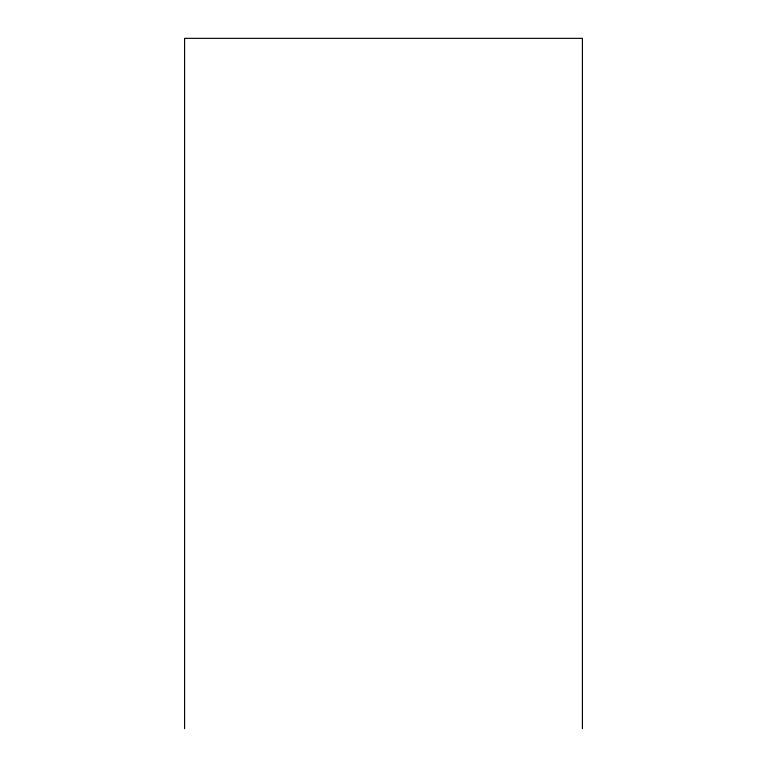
<?xml version="1.0" encoding="UTF-8"?>
<svg xmlns="http://www.w3.org/2000/svg" width="767" height="767" viewBox="0 0 767 767"><rect width="100%" height="100%" fill="white"/><g stroke="black" fill="none" stroke-linecap="round" stroke-linejoin="round"><path stroke-width="1.15" d="M582.412 728.65L582.412 38.35L184.588 38.35L184.588 728.65"/></g></svg>
